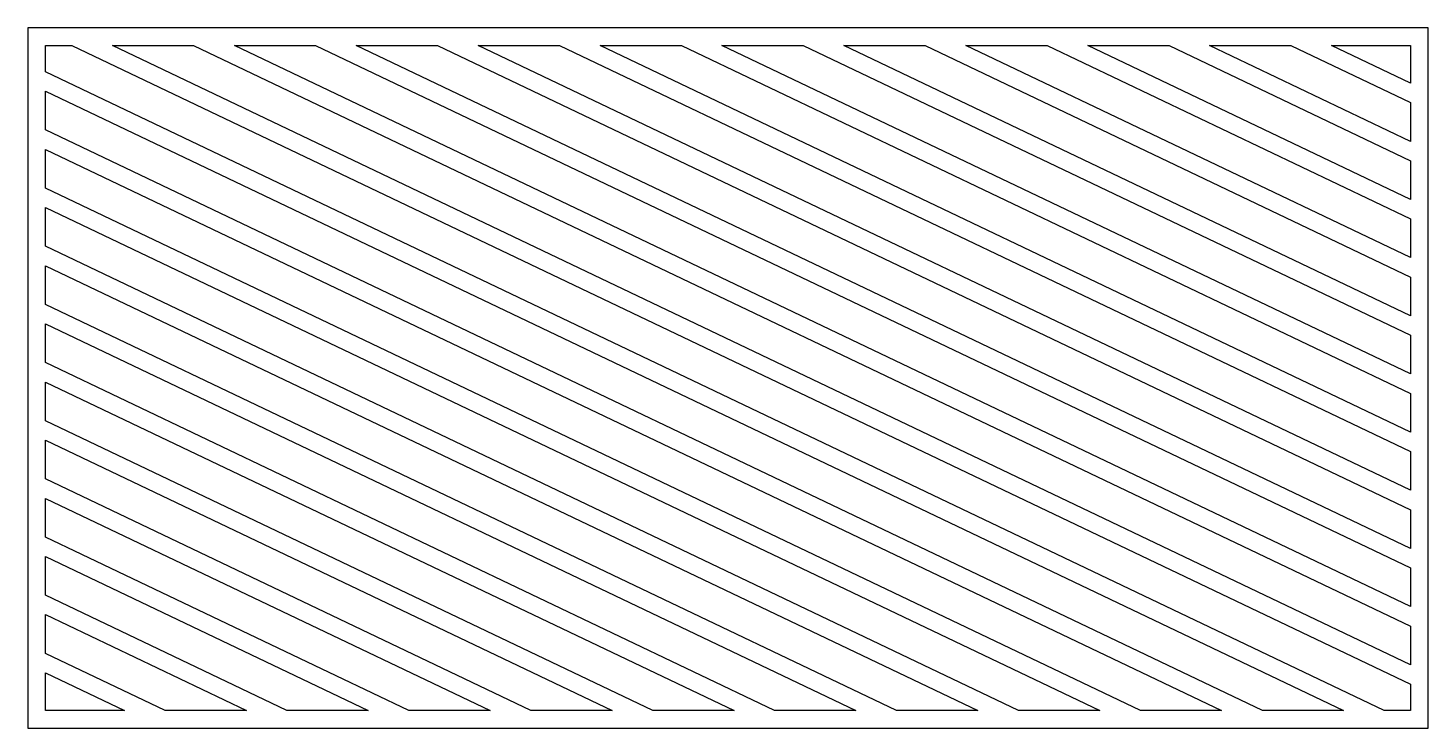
# Model space of a CAD drawing. Header units: inches. Extents: x -5 to 5, y -2.5 to 2.5.
import ezdxf

# ---------------------------------------------------------------- set-up
doc = ezdxf.new("R2010")
doc.units = ezdxf.units.IN
doc.header["$MEASUREMENT"] = 0

msp = doc.modelspace()

# ---------------------------------------------------------------- linework, layer by layer
for points in [[(5, 2.5), (-5, 2.5), (-5, -2.5), (5, -2.5)], [(-4.875, 2.375), (-4.687, 2.375), (4.875, -2.187), (4.875, -2.375), (4.687, -2.375), (-4.875, 2.187)], [(-4.397, 2.375), (-3.817, 2.375), (4.875, -1.772), (4.875, -2.049)], [(-3.526, 2.375), (-2.946, 2.375), (4.875, -1.356), (4.875, -1.633)], [(-2.656, 2.375), (-2.075, 2.375), (4.875, -0.941), (4.875, -1.218)], [(-1.785, 2.375), (-1.204, 2.375), (4.875, -0.525), (4.875, -0.802)], [(-0.914, 2.375), (-0.333, 2.375), (4.875, -0.11), (4.875, -0.387)], [(-0.043, 2.375), (0.538, 2.375), (4.875, 0.306), (4.875, 0.029)], [(0.828, 2.375), (1.408, 2.375), (4.875, 0.721), (4.875, 0.444)], [(1.699, 2.375), (2.279, 2.375), (4.875, 1.137), (4.875, 0.86)], [(2.57, 2.375), (3.15, 2.375), (4.875, 1.552), (4.875, 1.275)], [(3.44, 2.375), (4.021, 2.375), (4.875, 1.967), (4.875, 1.69)], [(4.311, 2.375), (4.875, 2.375), (4.875, 2.106)], [(4.397, -2.375), (3.817, -2.375), (-4.875, 1.772), (-4.875, 2.049)], [(3.526, -2.375), (2.946, -2.375), (-4.875, 1.356), (-4.875, 1.633)], [(2.656, -2.375), (2.075, -2.375), (-4.875, 0.941), (-4.875, 1.218)], [(-4.875, 0.802), (1.785, -2.375), (1.204, -2.375), (-4.875, 0.525)], [(-4.875, 0.387), (0.914, -2.375), (0.333, -2.375), (-4.875, 0.11)], [(0.043, -2.375), (-0.538, -2.375), (-4.875, -0.306), (-4.875, -0.029)], [(-0.828, -2.375), (-1.408, -2.375), (-4.875, -0.721), (-4.875, -0.444)], [(-1.699, -2.375), (-2.279, -2.375), (-4.875, -1.137), (-4.875, -0.86)], [(-2.57, -2.375), (-3.15, -2.375), (-4.875, -1.552), (-4.875, -1.275)], [(-4.875, -1.69), (-3.44, -2.375), (-4.021, -2.375), (-4.875, -1.967)], [(-4.875, -2.106), (-4.311, -2.375), (-4.875, -2.375)]]:
    msp.add_lwpolyline(points, close=True)

doc.saveas('drawing.dxf')
